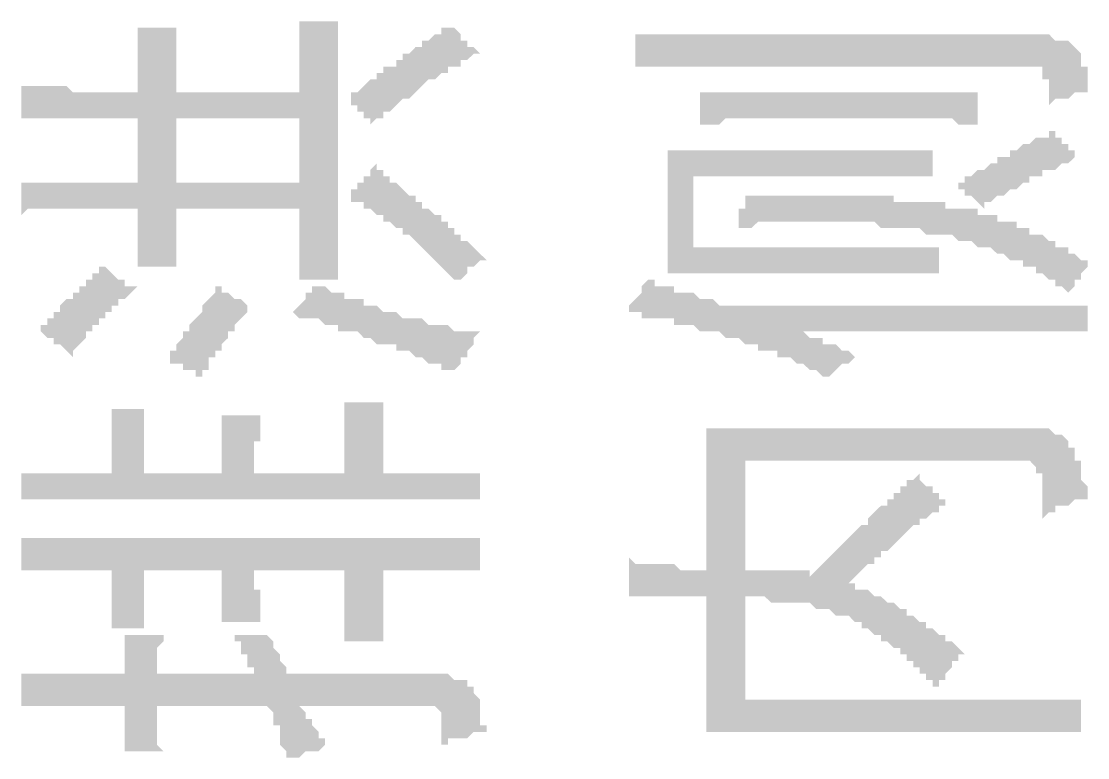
# Model space of a CAD drawing. Header units: millimetres. Extents: x 6156 to 7119, y 3162 to 3647.
# Drawn here: x 6662.09 to 6672.56, y 3448.73 to 3455.97 of the extents above; entities that cross this region are included whole.
import ezdxf

# ---------------------------------------------------------------- set-up
doc = ezdxf.new("R2010")
doc.units = ezdxf.units.MM
doc.layers.add('图层1', color=7, linetype='Continuous')

msp = doc.modelspace()

# ---------------------------------------------------------------- hatches: boundary and pattern name
at = {"layer": '图层1', "transparency": 33554559}
h = msp.add_hatch(color=256, dxfattribs=at)
h.paths.add_polyline_path([(6662.722, 3454.131), (6662.658, 3454.131), (6662.595, 3454.131), (6662.595, 3454.131), (6662.531, 3454.131), (6662.468, 3454.131), (6662.404, 3454.131), (6662.404, 3454.131), (6662.341, 3454.131), (6662.277, 3454.131), (6662.214, 3454.131), (6662.15, 3454.131), (6662.087, 3454.068), (6662.087, 3454.068), (6662.087, 3454.449), (6662.087, 3454.385), (6662.15, 3454.385), (6662.214, 3454.385), (6662.277, 3454.385), (6662.341, 3454.385), (6662.341, 3454.385), (6662.404, 3454.385), (6662.468, 3454.385), (6662.531, 3454.385), (6662.595, 3454.385), (6662.595, 3454.385), (6662.658, 3454.385), (6662.722, 3454.385), (6663.23, 3454.385), (6663.23, 3455.02), (6662.658, 3455.02), (6662.595, 3455.02), (6662.595, 3455.02), (6662.531, 3455.02), (6662.468, 3455.02), (6662.404, 3455.02), (6662.404, 3455.02), (6662.341, 3455.02), (6662.277, 3455.02), (6662.214, 3455.02), (6662.15, 3455.02), (6662.15, 3455.02), (6662.087, 3455.02), (6662.087, 3455.02), (6662.087, 3455.338), (6662.087, 3455.338), (6662.15, 3455.338), (6662.214, 3455.338), (6662.277, 3455.338), (6662.341, 3455.338), (6662.341, 3455.338), (6662.404, 3455.338), (6662.468, 3455.338), (6662.531, 3455.338), (6662.595, 3455.274), (6662.595, 3455.274), (6662.658, 3455.274), (6662.658, 3455.274), (6663.23, 3455.274), (6663.23, 3455.338), (6663.23, 3455.401), (6663.23, 3455.465), (6663.23, 3455.465), (6663.23, 3455.528), (6663.23, 3455.592), (6663.23, 3455.592), (6663.23, 3455.655), (6663.23, 3455.655), (6663.23, 3455.719), (6663.23, 3455.719), (6663.23, 3455.782), (6663.23, 3455.846), (6663.23, 3455.846), (6663.23, 3455.846), (6663.23, 3455.909), (6663.611, 3455.909), (6663.611, 3455.846), (6663.611, 3455.846), (6663.611, 3455.782), (6663.611, 3455.782), (6663.611, 3455.719), (6663.611, 3455.655), (6663.611, 3455.655), (6663.611, 3455.592), (6663.611, 3455.592), (6663.611, 3455.528), (6663.611, 3455.465), (6663.611, 3455.465), (6663.611, 3455.401), (6663.611, 3455.401), (6663.611, 3455.338), (6663.611, 3455.274), (6664.817, 3455.274), (6664.817, 3455.338), (6664.817, 3455.401), (6664.817, 3455.465), (6664.817, 3455.465), (6664.817, 3455.528), (6664.817, 3455.592), (6664.817, 3455.592), (6664.817, 3455.655), (6664.817, 3455.719), (6664.817, 3455.719), (6664.817, 3455.782), (6664.817, 3455.782), (6664.817, 3455.846), (6664.817, 3455.846), (6664.817, 3455.909), (6664.817, 3455.909), (6664.817, 3455.973), (6664.817, 3455.973), (6664.817, 3455.973), (6665.198, 3455.973), (6665.198, 3455.909), (6665.198, 3455.909), (6665.198, 3455.846), (6665.198, 3455.782), (6665.198, 3455.782), (6665.198, 3455.719), (6665.198, 3455.719), (6665.198, 3455.655), (6665.198, 3455.655), (6665.198, 3455.592), (6665.198, 3455.592), (6665.198, 3455.528), (6665.198, 3454.004), (6665.198, 3453.941), (6665.198, 3453.877), (6665.198, 3453.877), (6665.198, 3453.814), (6665.198, 3453.814), (6665.198, 3453.75), (6665.198, 3453.687), (6665.198, 3453.687), (6665.198, 3453.623), (6665.198, 3453.623), (6665.198, 3453.56), (6665.198, 3453.496), (6665.198, 3453.496), (6665.198, 3453.433), (6664.817, 3453.433), (6664.817, 3453.496), (6664.817, 3453.496), (6664.817, 3453.56), (6664.817, 3453.623), (6664.817, 3453.623), (6664.817, 3453.687), (6664.817, 3453.687), (6664.817, 3453.75), (6664.817, 3453.75), (6664.817, 3453.814), (6664.817, 3453.877), (6664.817, 3453.877), (6664.817, 3453.941), (6664.817, 3453.941), (6664.817, 3454.004), (6664.817, 3454.068), (6664.817, 3454.068), (6664.817, 3454.131), (6663.611, 3454.131), (6663.611, 3454.068), (6663.611, 3454.068), (6663.611, 3454.004), (6663.611, 3454.004), (6663.611, 3453.941), (6663.611, 3453.877), (6663.611, 3453.877), (6663.611, 3453.814), (6663.611, 3453.814), (6663.611, 3453.75), (6663.611, 3453.687), (6663.611, 3453.687), (6663.611, 3453.623), (6663.611, 3453.623), (6663.611, 3453.56), (6663.23, 3453.56), (6663.23, 3453.623), (6663.23, 3453.623), (6663.23, 3453.687), (6663.23, 3453.75), (6663.23, 3453.75), (6663.23, 3453.814), (6663.23, 3453.814), (6663.23, 3453.877), (6663.23, 3453.941), (6663.23, 3453.941), (6663.23, 3454.004), (6663.23, 3454.004), (6663.23, 3454.068), (6663.23, 3454.068), (6663.23, 3454.131)], flags=0)
h.paths.add_polyline_path([(6664.817, 3455.02), (6663.611, 3455.02), (6663.611, 3454.385), (6664.817, 3454.385)], flags=0)
h.paths.add_polyline_path([(6665.008, 3453.369), (6665.008, 3453.369), (6665.071, 3453.369), (6665.135, 3453.306), (6665.135, 3453.306), (6665.198, 3453.306), (6665.262, 3453.306), (6665.262, 3453.242), (6665.325, 3453.242), (6665.389, 3453.242), (6665.452, 3453.242), (6665.452, 3453.179), (6665.516, 3453.179), (6665.579, 3453.179), (6665.579, 3453.179), (6665.643, 3453.115), (6665.706, 3453.115), (6665.77, 3453.115), (6665.77, 3453.115), (6665.833, 3453.052), (6665.833, 3453.052), (6665.897, 3453.052), (6665.96, 3453.052), (6666.024, 3453.052), (6666.087, 3452.988), (6666.151, 3452.988), (6666.214, 3452.988), (6666.278, 3452.988), (6666.278, 3452.988), (6666.341, 3452.925), (6666.405, 3452.925), (6666.405, 3452.925), (6666.468, 3452.925), (6666.532, 3452.925), (6666.532, 3452.925), (6666.595, 3452.925), (6666.595, 3452.925), (6666.532, 3452.861), (6666.532, 3452.861), (6666.532, 3452.798), (6666.532, 3452.798), (6666.468, 3452.734), (6666.468, 3452.734), (6666.468, 3452.671), (6666.405, 3452.671), (6666.405, 3452.607), (6666.405, 3452.607), (6666.341, 3452.544), (6666.341, 3452.48), (6666.341, 3452.544), (6666.278, 3452.544), (6666.278, 3452.544), (6666.214, 3452.544), (6666.214, 3452.607), (6666.151, 3452.607), (6666.151, 3452.607), (6666.087, 3452.607), (6666.024, 3452.671), (6666.024, 3452.671), (6665.96, 3452.671), (6665.897, 3452.734), (6665.833, 3452.734), (6665.77, 3452.734), (6665.77, 3452.798), (6665.706, 3452.798), (6665.643, 3452.798), (6665.579, 3452.798), (6665.516, 3452.861), (6665.516, 3452.861), (6665.452, 3452.861), (6665.389, 3452.925), (6665.325, 3452.925), (6665.262, 3452.925), (6665.198, 3452.925), (6665.198, 3452.988), (6665.135, 3452.988), (6665.071, 3452.988), (6665.071, 3452.988), (6665.008, 3453.052), (6664.944, 3453.052), (6664.944, 3453.052), (6664.881, 3453.052), (6664.817, 3453.052), (6664.817, 3453.052), (6664.754, 3453.115), (6664.754, 3453.115), (6664.754, 3453.115), (6664.817, 3453.179), (6664.817, 3453.179), (6664.881, 3453.242), (6664.881, 3453.242), (6664.881, 3453.306), (6664.944, 3453.306), (6664.944, 3453.369), (6665.008, 3453.369), (6665.008, 3453.369)], flags=0)
h.paths.add_polyline_path([(6665.579, 3454.576), (6665.579, 3454.512), (6665.579, 3454.512), (6665.643, 3454.512), (6665.643, 3454.449), (6665.706, 3454.449), (6665.706, 3454.385), (6665.77, 3454.385), (6665.77, 3454.385), (6665.833, 3454.322), (6665.833, 3454.322), (6665.897, 3454.258), (6665.96, 3454.258), (6665.96, 3454.195), (6666.024, 3454.195), (6666.024, 3454.131), (6666.087, 3454.131), (6666.151, 3454.068), (6666.151, 3454.068), (6666.214, 3454.068), (6666.214, 3454.004), (6666.278, 3454.004), (6666.278, 3453.941), (6666.341, 3453.941), (6666.341, 3453.877), (6666.405, 3453.877), (6666.405, 3453.814), (6666.468, 3453.814), (6666.468, 3453.814), (6666.532, 3453.75), (6666.532, 3453.75), (6666.595, 3453.687), (6666.595, 3453.687), (6666.659, 3453.623), (6666.595, 3453.623), (6666.595, 3453.623), (6666.532, 3453.56), (6666.468, 3453.56), (6666.468, 3453.496), (6666.468, 3453.496), (6666.405, 3453.433), (6666.405, 3453.433), (6666.341, 3453.433), (6666.341, 3453.433), (6666.341, 3453.433), (6666.278, 3453.496), (6666.278, 3453.496), (6666.214, 3453.56), (6666.214, 3453.56), (6666.151, 3453.623), (6666.151, 3453.623), (6666.087, 3453.687), (6666.087, 3453.687), (6666.024, 3453.75), (6666.024, 3453.75), (6665.96, 3453.814), (6665.96, 3453.814), (6665.897, 3453.877), (6665.897, 3453.877), (6665.833, 3453.877), (6665.833, 3453.941), (6665.77, 3453.941), (6665.706, 3454.004), (6665.706, 3454.004), (6665.643, 3454.004), (6665.643, 3454.068), (6665.579, 3454.068), (6665.516, 3454.131), (6665.516, 3454.131), (6665.452, 3454.131), (6665.452, 3454.195), (6665.389, 3454.195), (6665.325, 3454.195), (6665.325, 3454.258), (6665.262, 3454.258), (6665.325, 3454.258), (6665.325, 3454.322), (6665.389, 3454.322), (6665.389, 3454.385), (6665.452, 3454.385), (6665.452, 3454.449), (6665.516, 3454.449), (6665.516, 3454.512), (6665.516, 3454.512), (6665.579, 3454.576)], flags=0)
h.paths.add_polyline_path([(6665.262, 3455.211), (6665.325, 3455.211), (6665.325, 3455.274), (6665.389, 3455.274), (6665.452, 3455.338), (6665.452, 3455.338), (6665.516, 3455.401), (6665.516, 3455.401), (6665.579, 3455.401), (6665.579, 3455.465), (6665.643, 3455.465), (6665.643, 3455.528), (6665.706, 3455.528), (6665.77, 3455.528), (6665.77, 3455.592), (6665.833, 3455.592), (6665.833, 3455.655), (6665.897, 3455.655), (6665.897, 3455.655), (6665.96, 3455.719), (6666.024, 3455.719), (6666.024, 3455.782), (6666.087, 3455.782), (6666.087, 3455.782), (6666.151, 3455.846), (6666.214, 3455.846), (6666.214, 3455.909), (6666.278, 3455.909), (6666.341, 3455.909), (6666.341, 3455.909), (6666.341, 3455.909), (6666.405, 3455.846), (6666.405, 3455.846), (6666.405, 3455.782), (6666.468, 3455.782), (6666.468, 3455.719), (6666.532, 3455.719), (6666.532, 3455.719), (6666.595, 3455.655), (6666.532, 3455.655), (6666.532, 3455.655), (6666.468, 3455.592), (6666.468, 3455.592), (6666.405, 3455.592), (6666.405, 3455.528), (6666.341, 3455.528), (6666.278, 3455.528), (6666.278, 3455.465), (6666.214, 3455.465), (6666.214, 3455.465), (6666.151, 3455.401), (6666.151, 3455.401), (6666.087, 3455.401), (6666.024, 3455.338), (6666.024, 3455.338), (6665.96, 3455.274), (6665.96, 3455.274), (6665.897, 3455.211), (6665.833, 3455.211), (6665.833, 3455.211), (6665.77, 3455.147), (6665.77, 3455.147), (6665.706, 3455.084), (6665.643, 3455.084), (6665.643, 3455.02), (6665.579, 3455.02), (6665.516, 3454.957), (6665.516, 3454.957), (6665.516, 3455.02), (6665.516, 3455.02), (6665.452, 3455.02), (6665.452, 3455.084), (6665.389, 3455.084), (6665.389, 3455.147), (6665.325, 3455.147), (6665.325, 3455.211), (6665.262, 3455.211)], flags=0)
h.paths.add_polyline_path([(6662.277, 3452.925), (6662.277, 3452.988), (6662.341, 3452.988), (6662.341, 3453.052), (6662.404, 3453.052), (6662.404, 3453.115), (6662.468, 3453.115), (6662.468, 3453.179), (6662.468, 3453.179), (6662.531, 3453.242), (6662.531, 3453.242), (6662.595, 3453.242), (6662.595, 3453.306), (6662.658, 3453.306), (6662.658, 3453.369), (6662.722, 3453.369), (6662.722, 3453.433), (6662.785, 3453.433), (6662.785, 3453.496), (6662.849, 3453.496), (6662.849, 3453.56), (6662.912, 3453.56), (6662.912, 3453.56), (6662.976, 3453.496), (6662.976, 3453.496), (6663.039, 3453.433), (6663.039, 3453.433), (6663.103, 3453.433), (6663.103, 3453.369), (6663.166, 3453.369), (6663.23, 3453.369), (6663.166, 3453.306), (6663.166, 3453.306), (6663.103, 3453.242), (6663.103, 3453.242), (6663.039, 3453.242), (6663.039, 3453.179), (6662.976, 3453.179), (6662.976, 3453.115), (6662.912, 3453.115), (6662.912, 3453.052), (6662.849, 3453.052), (6662.849, 3452.988), (6662.785, 3452.988), (6662.785, 3452.925), (6662.722, 3452.925), (6662.722, 3452.861), (6662.722, 3452.861), (6662.658, 3452.798), (6662.658, 3452.798), (6662.595, 3452.734), (6662.595, 3452.734), (6662.595, 3452.671), (6662.531, 3452.734), (6662.531, 3452.734), (6662.468, 3452.798), (6662.404, 3452.798), (6662.404, 3452.861), (6662.341, 3452.861), (6662.341, 3452.861), (6662.277, 3452.925), (6662.277, 3452.925)], flags=0)
h.paths.add_polyline_path([(6663.484, 3452.671), (6663.547, 3452.671), (6663.547, 3452.734), (6663.611, 3452.734), (6663.611, 3452.798), (6663.611, 3452.798), (6663.674, 3452.861), (6663.674, 3452.861), (6663.674, 3452.925), (6663.738, 3452.925), (6663.738, 3452.988), (6663.738, 3452.988), (6663.801, 3453.052), (6663.801, 3453.052), (6663.865, 3453.115), (6663.865, 3453.115), (6663.865, 3453.179), (6663.928, 3453.242), (6663.928, 3453.242), (6663.992, 3453.306), (6663.992, 3453.306), (6663.992, 3453.369), (6664.055, 3453.369), (6664.055, 3453.306), (6664.119, 3453.306), (6664.119, 3453.306), (6664.182, 3453.242), (6664.246, 3453.242), (6664.246, 3453.242), (6664.309, 3453.179), (6664.373, 3453.179), (6664.309, 3453.179), (6664.309, 3453.115), (6664.309, 3453.115), (6664.246, 3453.052), (6664.246, 3453.052), (6664.182, 3452.988), (6664.182, 3452.988), (6664.182, 3452.925), (6664.119, 3452.925), (6664.119, 3452.861), (6664.119, 3452.861), (6664.055, 3452.798), (6664.055, 3452.798), (6664.055, 3452.734), (6663.992, 3452.734), (6663.992, 3452.671), (6663.928, 3452.671), (6663.928, 3452.607), (6663.928, 3452.544), (6663.865, 3452.544), (6663.865, 3452.48), (6663.865, 3452.48), (6663.801, 3452.48), (6663.801, 3452.544), (6663.738, 3452.544), (6663.674, 3452.544), (6663.674, 3452.607), (6663.611, 3452.607), (6663.547, 3452.607), (6663.547, 3452.671), (6663.484, 3452.671)], flags=0)
h = msp.add_hatch(color=256, dxfattribs=at)
h.paths.add_polyline_path([(6668.437, 3454.703), (6668.437, 3454.703), (6668.5, 3454.703), (6668.5, 3454.703), (6668.564, 3454.703), (6668.627, 3454.703), (6668.691, 3454.703), (6668.691, 3454.703), (6668.754, 3454.703), (6668.818, 3454.703), (6668.881, 3454.703), (6668.945, 3454.703), (6669.008, 3454.703), (6670.342, 3454.703), (6670.405, 3454.703), (6670.469, 3454.703), (6670.532, 3454.703), (6670.596, 3454.703), (6670.659, 3454.703), (6670.659, 3454.703), (6670.723, 3454.703), (6670.786, 3454.703), (6670.849, 3454.703), (6670.849, 3454.703), (6670.913, 3454.703), (6670.976, 3454.703), (6671.04, 3454.703), (6671.04, 3454.703), (6671.04, 3454.449), (6668.691, 3454.449), (6668.691, 3453.75), (6671.103, 3453.75), (6671.103, 3453.496), (6671.04, 3453.496), (6670.976, 3453.496), (6670.913, 3453.496), (6670.849, 3453.496), (6670.849, 3453.496), (6670.786, 3453.496), (6670.723, 3453.496), (6670.659, 3453.496), (6670.659, 3453.496), (6670.596, 3453.496), (6670.532, 3453.496), (6670.469, 3453.496), (6670.405, 3453.496), (6670.405, 3453.496), (6670.342, 3453.496), (6669.008, 3453.496), (6668.945, 3453.496), (6668.945, 3453.496), (6668.881, 3453.496), (6668.818, 3453.496), (6668.818, 3453.496), (6668.754, 3453.496), (6668.691, 3453.496), (6668.627, 3453.496), (6668.564, 3453.496), (6668.5, 3453.496), (6668.437, 3453.496), (6668.437, 3453.496), (6668.437, 3454.703)], flags=0)
h.paths.add_polyline_path([(6668.246, 3453.433), (6668.246, 3453.433), (6668.246, 3453.433), (6668.31, 3453.433), (6668.31, 3453.433), (6668.31, 3453.369), (6668.373, 3453.369), (6668.373, 3453.369), (6668.437, 3453.369), (6668.5, 3453.369), (6668.5, 3453.306), (6668.564, 3453.306), (6668.627, 3453.306), (6668.691, 3453.306), (6668.754, 3453.242), (6668.818, 3453.242), (6668.881, 3453.242), (6668.945, 3453.179), (6669.008, 3453.179), (6669.072, 3453.179), (6669.135, 3453.179), (6671.611, 3453.179), (6671.675, 3453.179), (6671.738, 3453.179), (6671.802, 3453.179), (6671.865, 3453.179), (6671.865, 3453.179), (6671.929, 3453.179), (6671.992, 3453.179), (6672.056, 3453.179), (6672.119, 3453.179), (6672.183, 3453.179), (6672.183, 3453.179), (6672.246, 3453.179), (6672.31, 3453.179), (6672.373, 3453.179), (6672.373, 3453.179), (6672.437, 3453.179), (6672.5, 3453.179), (6672.5, 3453.179), (6672.564, 3453.179), (6672.564, 3453.179), (6672.564, 3452.925), (6672.564, 3452.925), (6672.5, 3452.925), (6672.437, 3452.925), (6672.437, 3452.925), (6672.373, 3452.925), (6672.31, 3452.925), (6672.31, 3452.925), (6672.246, 3452.925), (6672.183, 3452.925), (6672.119, 3452.925), (6672.056, 3452.925), (6672.056, 3452.925), (6671.992, 3452.925), (6671.929, 3452.925), (6671.865, 3452.925), (6671.802, 3452.925), (6671.738, 3452.925), (6671.675, 3452.925), (6671.675, 3452.925), (6671.611, 3452.925), (6669.707, 3452.925), (6669.77, 3452.925), (6669.77, 3452.925), (6669.834, 3452.861), (6669.834, 3452.861), (6669.897, 3452.861), (6669.961, 3452.861), (6669.961, 3452.798), (6670.024, 3452.798), (6670.088, 3452.798), (6670.151, 3452.734), (6670.151, 3452.734), (6670.215, 3452.734), (6670.278, 3452.671), (6670.342, 3452.671), (6670.278, 3452.671), (6670.215, 3452.607), (6670.215, 3452.607), (6670.151, 3452.607), (6670.088, 3452.544), (6670.088, 3452.544), (6670.024, 3452.48), (6670.024, 3452.48), (6670.024, 3452.48), (6669.961, 3452.48), (6669.961, 3452.48), (6669.897, 3452.544), (6669.834, 3452.544), (6669.834, 3452.544), (6669.77, 3452.607), (6669.77, 3452.607), (6669.707, 3452.607), (6669.643, 3452.671), (6669.643, 3452.671), (6669.58, 3452.671), (6669.516, 3452.671), (6669.516, 3452.734), (6669.453, 3452.734), (6669.389, 3452.734), (6669.326, 3452.734), (6669.326, 3452.798), (6669.262, 3452.798), (6669.199, 3452.798), (6669.135, 3452.861), (6669.072, 3452.861), (6669.072, 3452.861), (6669.008, 3452.861), (6669.008, 3452.861), (6668.945, 3452.925), (6668.881, 3452.925), (6668.818, 3452.925), (6668.754, 3452.925), (6668.691, 3452.988), (6668.627, 3452.988), (6668.564, 3452.988), (6668.5, 3452.988), (6668.5, 3453.052), (6668.437, 3453.052), (6668.373, 3453.052), (6668.31, 3453.052), (6668.31, 3453.052), (6668.246, 3453.052), (6668.183, 3453.052), (6668.183, 3453.115), (6668.119, 3453.115), (6668.119, 3453.115), (6668.056, 3453.115), (6668.056, 3453.115), (6668.056, 3453.115), (6668.056, 3453.179), (6668.119, 3453.242), (6668.119, 3453.242), (6668.183, 3453.306), (6668.183, 3453.306), (6668.183, 3453.369), (6668.183, 3453.369), (6668.246, 3453.433), (6668.246, 3453.433)], flags=0)
h.paths.add_polyline_path([(6668.119, 3455.846), (6668.183, 3455.846), (6668.183, 3455.846), (6668.246, 3455.846), (6668.31, 3455.846), (6668.373, 3455.846), (6668.373, 3455.846), (6668.437, 3455.846), (6668.5, 3455.846), (6668.564, 3455.846), (6668.627, 3455.846), (6668.691, 3455.846), (6672.119, 3455.846), (6672.183, 3455.846), (6672.246, 3455.782), (6672.31, 3455.782), (6672.31, 3455.782), (6672.373, 3455.782), (6672.373, 3455.782), (6672.437, 3455.719), (6672.437, 3455.719), (6672.437, 3455.719), (6672.5, 3455.655), (6672.5, 3455.655), (6672.5, 3455.592), (6672.5, 3455.592), (6672.5, 3455.528), (6672.564, 3455.528), (6672.564, 3455.465), (6672.564, 3455.401), (6672.564, 3455.401), (6672.564, 3455.338), (6672.564, 3455.274), (6672.564, 3455.274), (6672.5, 3455.274), (6672.437, 3455.274), (6672.437, 3455.274), (6672.373, 3455.211), (6672.31, 3455.211), (6672.246, 3455.211), (6672.246, 3455.211), (6672.183, 3455.147), (6672.183, 3455.147), (6672.183, 3455.211), (6672.183, 3455.274), (6672.183, 3455.338), (6672.183, 3455.338), (6672.183, 3455.401), (6672.119, 3455.401), (6672.119, 3455.465), (6672.119, 3455.465), (6672.119, 3455.465), (6672.119, 3455.528), (6672.056, 3455.528), (6671.992, 3455.528), (6671.992, 3455.528), (6671.929, 3455.528), (6668.691, 3455.528), (6668.627, 3455.528), (6668.564, 3455.528), (6668.5, 3455.528), (6668.437, 3455.528), (6668.437, 3455.528), (6668.373, 3455.528), (6668.31, 3455.528), (6668.246, 3455.528), (6668.246, 3455.528), (6668.183, 3455.528), (6668.119, 3455.528), (6668.119, 3455.846)], flags=0)
h.paths.add_polyline_path([(6669.199, 3454.258), (6669.199, 3454.258), (6669.262, 3454.258), (6669.262, 3454.258), (6669.326, 3454.258), (6669.326, 3454.258), (6669.389, 3454.258), (6669.389, 3454.258), (6669.453, 3454.258), (6669.516, 3454.258), (6669.516, 3454.258), (6669.58, 3454.258), (6669.643, 3454.258), (6669.707, 3454.258), (6669.77, 3454.258), (6669.834, 3454.258), (6669.897, 3454.258), (6669.961, 3454.258), (6670.024, 3454.258), (6670.088, 3454.258), (6670.151, 3454.258), (6670.215, 3454.258), (6670.278, 3454.258), (6670.342, 3454.258), (6670.405, 3454.258), (6670.469, 3454.258), (6670.532, 3454.258), (6670.596, 3454.258), (6670.659, 3454.258), (6670.659, 3454.195), (6670.723, 3454.195), (6670.786, 3454.195), (6670.849, 3454.195), (6670.913, 3454.195), (6670.976, 3454.195), (6670.976, 3454.195), (6671.04, 3454.195), (6671.103, 3454.195), (6671.167, 3454.195), (6671.167, 3454.131), (6671.23, 3454.131), (6671.294, 3454.131), (6671.357, 3454.131), (6671.357, 3454.131), (6671.421, 3454.131), (6671.484, 3454.131), (6671.484, 3454.068), (6671.548, 3454.068), (6671.611, 3454.068), (6671.611, 3454.068), (6671.675, 3454.068), (6671.675, 3454.004), (6671.738, 3454.004), (6671.802, 3454.004), (6671.865, 3454.004), (6671.865, 3453.941), (6671.929, 3453.941), (6671.992, 3453.941), (6671.992, 3453.877), (6672.056, 3453.877), (6672.119, 3453.877), (6672.183, 3453.814), (6672.183, 3453.814), (6672.246, 3453.814), (6672.246, 3453.75), (6672.31, 3453.75), (6672.373, 3453.75), (6672.373, 3453.687), (6672.437, 3453.687), (6672.437, 3453.687), (6672.5, 3453.623), (6672.564, 3453.623), (6672.564, 3453.623), (6672.564, 3453.56), (6672.564, 3453.56), (6672.5, 3453.496), (6672.5, 3453.496), (6672.5, 3453.433), (6672.437, 3453.433), (6672.437, 3453.369), (6672.437, 3453.369), (6672.373, 3453.306), (6672.373, 3453.306), (6672.373, 3453.306), (6672.31, 3453.369), (6672.246, 3453.369), (6672.246, 3453.433), (6672.183, 3453.433), (6672.183, 3453.433), (6672.119, 3453.496), (6672.056, 3453.496), (6672.056, 3453.56), (6671.992, 3453.56), (6671.929, 3453.56), (6671.929, 3453.623), (6671.865, 3453.623), (6671.802, 3453.623), (6671.802, 3453.623), (6671.738, 3453.687), (6671.738, 3453.687), (6671.675, 3453.687), (6671.611, 3453.75), (6671.548, 3453.75), (6671.548, 3453.75), (6671.484, 3453.75), (6671.421, 3453.814), (6671.421, 3453.814), (6671.357, 3453.814), (6671.294, 3453.814), (6671.294, 3453.814), (6671.23, 3453.877), (6671.167, 3453.877), (6671.103, 3453.877), (6671.103, 3453.877), (6671.04, 3453.877), (6670.976, 3453.877), (6670.913, 3453.941), (6670.913, 3453.941), (6670.849, 3453.941), (6670.786, 3453.941), (6670.723, 3453.941), (6670.723, 3453.941), (6670.659, 3453.941), (6670.596, 3453.941), (6670.532, 3453.941), (6670.469, 3454.004), (6670.469, 3454.004), (6670.405, 3454.004), (6670.342, 3454.004), (6670.278, 3454.004), (6670.215, 3454.004), (6670.215, 3454.004), (6670.151, 3454.004), (6670.088, 3454.004), (6670.088, 3454.004), (6670.024, 3454.004), (6669.961, 3454.004), (6669.897, 3454.004), (6669.834, 3454.004), (6669.77, 3454.004), (6669.707, 3454.004), (6669.643, 3454.004), (6669.643, 3454.004), (6669.58, 3454.004), (6669.516, 3454.004), (6669.453, 3454.004), (6669.453, 3454.004), (6669.389, 3454.004), (6669.326, 3454.004), (6669.262, 3453.941), (6669.262, 3453.941), (6669.199, 3453.941), (6669.135, 3453.941), (6669.135, 3453.941), (6669.135, 3454.004), (6669.135, 3454.068), (6669.135, 3454.068), (6669.135, 3454.131), (6669.199, 3454.131), (6669.199, 3454.195), (6669.199, 3454.195), (6669.199, 3454.258), (6669.199, 3454.258)], flags=0)
h.paths.add_polyline_path([(6668.754, 3455.274), (6668.818, 3455.274), (6668.818, 3455.274), (6668.881, 3455.274), (6668.945, 3455.274), (6669.008, 3455.274), (6669.008, 3455.274), (6669.072, 3455.274), (6669.135, 3455.274), (6669.199, 3455.274), (6669.262, 3455.274), (6669.326, 3455.274), (6670.659, 3455.274), (6670.723, 3455.274), (6670.786, 3455.274), (6670.849, 3455.274), (6670.913, 3455.274), (6670.976, 3455.274), (6670.976, 3455.274), (6671.04, 3455.274), (6671.103, 3455.274), (6671.167, 3455.274), (6671.23, 3455.274), (6671.23, 3455.274), (6671.294, 3455.274), (6671.357, 3455.274), (6671.421, 3455.274), (6671.421, 3455.274), (6671.484, 3455.274), (6671.484, 3454.957), (6671.421, 3454.957), (6671.357, 3454.957), (6671.357, 3454.957), (6671.294, 3454.957), (6671.294, 3454.957), (6671.23, 3455.02), (6671.167, 3455.02), (6671.103, 3455.02), (6671.103, 3455.02), (6671.04, 3455.02), (6670.976, 3455.02), (6670.913, 3455.02), (6670.849, 3455.02), (6670.786, 3455.02), (6670.723, 3455.02), (6670.659, 3455.02), (6669.326, 3455.02), (6669.262, 3455.02), (6669.199, 3455.02), (6669.135, 3455.02), (6669.072, 3455.02), (6669.008, 3455.02), (6669.008, 3455.02), (6668.945, 3454.957), (6668.881, 3454.957), (6668.818, 3454.957), (6668.818, 3454.957), (6668.754, 3454.957), (6668.754, 3455.274)], flags=0)
h.paths.add_polyline_path([(6671.294, 3454.385), (6671.294, 3454.385), (6671.357, 3454.385), (6671.357, 3454.449), (6671.421, 3454.449), (6671.421, 3454.449), (6671.484, 3454.512), (6671.484, 3454.512), (6671.548, 3454.512), (6671.611, 3454.576), (6671.611, 3454.576), (6671.675, 3454.576), (6671.675, 3454.639), (6671.738, 3454.639), (6671.802, 3454.639), (6671.802, 3454.703), (6671.865, 3454.703), (6671.929, 3454.766), (6671.929, 3454.766), (6671.992, 3454.766), (6672.056, 3454.83), (6672.119, 3454.83), (6672.183, 3454.83), (6672.183, 3454.893), (6672.246, 3454.893), (6672.246, 3454.893), (6672.246, 3454.83), (6672.31, 3454.83), (6672.31, 3454.766), (6672.373, 3454.766), (6672.373, 3454.703), (6672.437, 3454.703), (6672.437, 3454.639), (6672.5, 3454.639), (6672.437, 3454.639), (6672.373, 3454.576), (6672.31, 3454.576), (6672.31, 3454.576), (6672.246, 3454.512), (6672.183, 3454.512), (6672.119, 3454.512), (6672.119, 3454.449), (6672.056, 3454.449), (6671.992, 3454.449), (6671.992, 3454.385), (6671.929, 3454.385), (6671.929, 3454.385), (6671.865, 3454.322), (6671.802, 3454.322), (6671.802, 3454.322), (6671.738, 3454.258), (6671.738, 3454.258), (6671.675, 3454.258), (6671.611, 3454.195), (6671.611, 3454.195), (6671.548, 3454.195), (6671.548, 3454.131), (6671.548, 3454.131), (6671.484, 3454.195), (6671.484, 3454.195), (6671.421, 3454.258), (6671.421, 3454.258), (6671.357, 3454.258), (6671.357, 3454.322), (6671.294, 3454.322), (6671.294, 3454.385)], flags=0)
h = msp.add_hatch(color=256, dxfattribs=at)
h.paths.add_polyline_path([(6664.69, 3448.734), (6664.69, 3448.734), (6664.69, 3448.797), (6664.69, 3448.797), (6664.627, 3448.861), (6664.627, 3448.861), (6664.627, 3448.924), (6664.627, 3448.988), (6664.627, 3448.988), (6664.627, 3449.051), (6664.563, 3449.051), (6664.563, 3449.115), (6664.563, 3449.115), (6664.563, 3449.178), (6664.5, 3449.242), (6664.5, 3449.242), (6664.5, 3449.242), (6663.42, 3449.242), (6663.42, 3449.115), (6663.42, 3449.115), (6663.42, 3449.051), (6663.42, 3449.051), (6663.42, 3448.988), (6663.42, 3448.924), (6663.42, 3448.924), (6663.42, 3448.861), (6663.42, 3448.861), (6663.484, 3448.797), (6663.484, 3448.797), (6663.103, 3448.797), (6663.103, 3448.797), (6663.103, 3448.861), (6663.103, 3448.861), (6663.103, 3448.924), (6663.103, 3448.988), (6663.103, 3448.988), (6663.103, 3449.051), (6663.103, 3449.051), (6663.103, 3449.115), (6663.103, 3449.115), (6663.103, 3449.242), (6662.595, 3449.242), (6662.531, 3449.242), (6662.468, 3449.242), (6662.468, 3449.242), (6662.404, 3449.242), (6662.341, 3449.242), (6662.277, 3449.242), (6662.214, 3449.242), (6662.214, 3449.242), (6662.15, 3449.242), (6662.087, 3449.242), (6662.087, 3449.242), (6662.087, 3449.559), (6662.087, 3449.559), (6662.15, 3449.559), (6662.214, 3449.559), (6662.214, 3449.559), (6662.277, 3449.559), (6662.341, 3449.559), (6662.404, 3449.559), (6662.468, 3449.559), (6662.468, 3449.559), (6662.531, 3449.559), (6662.595, 3449.559), (6663.103, 3449.559), (6663.103, 3449.559), (6663.103, 3449.623), (6663.103, 3449.686), (6663.103, 3449.75), (6663.103, 3449.75), (6663.103, 3449.813), (6663.103, 3449.813), (6663.103, 3449.877), (6663.103, 3449.877), (6663.103, 3449.94), (6663.103, 3449.94), (6663.484, 3449.94), (6663.484, 3449.877), (6663.42, 3449.813), (6663.42, 3449.813), (6663.42, 3449.75), (6663.42, 3449.686), (6663.42, 3449.686), (6663.42, 3449.623), (6663.42, 3449.623), (6663.42, 3449.559), (6663.42, 3449.559), (6663.42, 3449.559), (6664.373, 3449.559), (6664.373, 3449.559), (6664.373, 3449.623), (6664.309, 3449.623), (6664.309, 3449.686), (6664.309, 3449.686), (6664.309, 3449.75), (6664.246, 3449.75), (6664.246, 3449.813), (6664.246, 3449.877), (6664.182, 3449.877), (6664.182, 3449.94), (6664.182, 3449.94), (6664.246, 3449.94), (6664.309, 3449.94), (6664.373, 3449.94), (6664.373, 3449.94), (6664.436, 3449.94), (6664.5, 3449.94), (6664.5, 3449.94), (6664.5, 3449.94), (6664.5, 3449.94), (6664.563, 3449.877), (6664.563, 3449.877), (6664.563, 3449.813), (6664.563, 3449.813), (6664.627, 3449.75), (6664.627, 3449.75), (6664.627, 3449.686), (6664.69, 3449.623), (6664.69, 3449.623), (6664.69, 3449.559), (6664.69, 3449.559), (6666.214, 3449.559), (6666.278, 3449.559), (6666.341, 3449.496), (6666.405, 3449.496), (6666.405, 3449.496), (6666.468, 3449.496), (6666.468, 3449.432), (6666.532, 3449.432), (6666.532, 3449.432), (6666.532, 3449.369), (6666.532, 3449.369), (6666.532, 3449.369), (6666.595, 3449.305), (6666.595, 3449.305), (6666.595, 3449.242), (6666.595, 3449.178), (6666.595, 3449.178), (6666.595, 3449.115), (6666.595, 3449.051), (6666.659, 3449.051), (6666.659, 3448.988), (6666.595, 3448.988), (6666.532, 3448.988), (6666.468, 3448.924), (6666.405, 3448.924), (6666.341, 3448.924), (6666.341, 3448.924), (6666.278, 3448.924), (6666.278, 3448.861), (6666.214, 3448.861), (6666.214, 3448.861), (6666.214, 3448.861), (6666.214, 3448.924), (6666.214, 3448.924), (6666.214, 3448.988), (6666.214, 3449.051), (6666.214, 3449.051), (6666.214, 3449.115), (6666.214, 3449.115), (6666.214, 3449.178), (6666.214, 3449.178), (6666.214, 3449.178), (6666.151, 3449.242), (6666.151, 3449.242), (6666.087, 3449.242), (6666.087, 3449.242), (6664.817, 3449.242), (6664.817, 3449.242), (6664.881, 3449.178), (6664.881, 3449.178), (6664.881, 3449.115), (6664.944, 3449.115), (6664.944, 3449.051), (6664.944, 3449.051), (6665.008, 3448.988), (6665.008, 3448.988), (6665.008, 3448.924), (6665.071, 3448.924), (6665.071, 3448.861), (6665.135, 3448.861), (6665.071, 3448.861), (6665.008, 3448.797), (6665.008, 3448.797), (6664.944, 3448.797), (6664.881, 3448.797), (6664.817, 3448.734), (6664.817, 3448.734), (6664.754, 3448.734), (6664.69, 3448.734)], flags=0)
h.paths.add_polyline_path([(6662.087, 3451.528), (6662.15, 3451.528), (6662.214, 3451.528), (6662.214, 3451.528), (6662.277, 3451.528), (6662.341, 3451.528), (6662.341, 3451.528), (6662.404, 3451.528), (6662.468, 3451.528), (6662.531, 3451.528), (6662.595, 3451.528), (6662.658, 3451.528), (6662.722, 3451.528), (6662.722, 3451.528), (6662.976, 3451.528), (6662.976, 3451.591), (6662.976, 3451.655), (6662.976, 3451.655), (6662.976, 3451.718), (6662.976, 3451.782), (6662.976, 3451.782), (6662.976, 3451.845), (6662.976, 3451.909), (6662.976, 3451.909), (6662.976, 3451.972), (6662.976, 3451.972), (6662.976, 3452.036), (6662.976, 3452.036), (6662.976, 3452.099), (6662.976, 3452.099), (6662.976, 3452.163), (6662.976, 3452.163), (6663.293, 3452.163), (6663.293, 3452.099), (6663.293, 3452.099), (6663.293, 3452.036), (6663.293, 3451.972), (6663.293, 3451.972), (6663.293, 3451.909), (6663.293, 3451.909), (6663.293, 3451.845), (6663.293, 3451.845), (6663.293, 3451.845), (6663.293, 3451.528), (6664.055, 3451.528), (6664.055, 3451.591), (6664.055, 3451.655), (6664.055, 3451.655), (6664.055, 3451.718), (6664.055, 3451.782), (6664.055, 3451.782), (6664.055, 3451.845), (6664.055, 3451.909), (6664.055, 3451.909), (6664.055, 3451.972), (6664.055, 3451.972), (6664.055, 3452.036), (6664.055, 3452.036), (6664.055, 3452.099), (6664.055, 3452.099), (6664.436, 3452.099), (6664.436, 3452.036), (6664.436, 3452.036), (6664.436, 3451.972), (6664.436, 3451.972), (6664.436, 3451.909), (6664.436, 3451.909), (6664.436, 3451.845), (6664.373, 3451.845), (6664.373, 3451.782), (6664.373, 3451.718), (6664.373, 3451.718), (6664.373, 3451.655), (6664.373, 3451.591), (6664.373, 3451.591), (6664.373, 3451.528), (6665.262, 3451.528), (6665.262, 3451.591), (6665.262, 3451.655), (6665.262, 3451.655), (6665.262, 3451.718), (6665.262, 3451.782), (6665.262, 3451.782), (6665.262, 3451.845), (6665.262, 3451.909), (6665.262, 3451.909), (6665.262, 3451.972), (6665.262, 3451.972), (6665.262, 3452.036), (6665.262, 3452.099), (6665.262, 3452.099), (6665.262, 3452.163), (6665.262, 3452.163), (6665.262, 3452.163), (6665.262, 3452.226), (6665.643, 3452.226), (6665.643, 3452.163), (6665.643, 3452.163), (6665.643, 3452.163), (6665.643, 3452.099), (6665.643, 3452.099), (6665.643, 3452.036), (6665.643, 3452.036), (6665.643, 3451.972), (6665.643, 3451.972), (6665.643, 3451.909), (6665.643, 3451.845), (6665.643, 3451.845), (6665.643, 3451.782), (6665.643, 3451.718), (6665.643, 3451.655), (6665.643, 3451.655), (6665.643, 3451.591), (6665.643, 3451.528), (6665.897, 3451.528), (6665.96, 3451.528), (6665.96, 3451.528), (6666.024, 3451.528), (6666.024, 3451.528), (6666.087, 3451.528), (6666.151, 3451.528), (6666.151, 3451.528), (6666.214, 3451.528), (6666.278, 3451.528), (6666.341, 3451.528), (6666.405, 3451.528), (6666.468, 3451.528), (6666.532, 3451.528), (6666.595, 3451.528), (6666.595, 3451.274), (6662.722, 3451.274), (6662.658, 3451.274), (6662.595, 3451.274), (6662.531, 3451.274), (6662.531, 3451.274), (6662.468, 3451.274), (6662.404, 3451.274), (6662.341, 3451.274), (6662.277, 3451.274), (6662.277, 3451.274), (6662.214, 3451.274), (6662.15, 3451.274), (6662.15, 3451.274), (6662.087, 3451.274), (6662.087, 3451.528)], flags=0)
h.paths.add_polyline_path([(6662.722, 3450.575), (6662.658, 3450.575), (6662.595, 3450.575), (6662.531, 3450.575), (6662.468, 3450.575), (6662.404, 3450.575), (6662.341, 3450.575), (6662.277, 3450.575), (6662.214, 3450.575), (6662.214, 3450.575), (6662.15, 3450.575), (6662.15, 3450.575), (6662.087, 3450.575), (6662.087, 3450.575), (6662.087, 3450.893), (6662.15, 3450.893), (6662.15, 3450.893), (6662.214, 3450.893), (6662.277, 3450.893), (6662.277, 3450.893), (6662.341, 3450.893), (6662.404, 3450.893), (6662.468, 3450.893), (6662.468, 3450.893), (6662.531, 3450.893), (6662.595, 3450.893), (6662.658, 3450.893), (6662.722, 3450.893), (6662.785, 3450.893), (6662.785, 3450.893), (6666.595, 3450.893), (6666.595, 3450.575), (6666.532, 3450.575), (6666.468, 3450.575), (6666.405, 3450.575), (6666.341, 3450.575), (6666.341, 3450.575), (6666.278, 3450.575), (6666.214, 3450.575), (6666.151, 3450.575), (6666.087, 3450.575), (6666.087, 3450.575), (6666.024, 3450.575), (6665.96, 3450.575), (6665.96, 3450.575), (6665.897, 3450.575), (6665.643, 3450.575), (6665.643, 3450.575), (6665.643, 3450.512), (6665.643, 3450.448), (6665.643, 3450.385), (6665.643, 3450.385), (6665.643, 3450.321), (6665.643, 3450.258), (6665.643, 3450.258), (6665.643, 3450.194), (6665.643, 3450.194), (6665.643, 3450.131), (6665.643, 3450.067), (6665.643, 3450.067), (6665.643, 3450.004), (6665.643, 3450.004), (6665.643, 3449.94), (6665.643, 3449.94), (6665.643, 3449.94), (6665.643, 3449.877), (6665.262, 3449.877), (6665.262, 3449.94), (6665.262, 3449.94), (6665.262, 3449.94), (6665.262, 3450.004), (6665.262, 3450.004), (6665.262, 3450.067), (6665.262, 3450.067), (6665.262, 3450.131), (6665.262, 3450.131), (6665.262, 3450.194), (6665.262, 3450.258), (6665.262, 3450.258), (6665.262, 3450.321), (6665.262, 3450.385), (6665.262, 3450.385), (6665.262, 3450.448), (6665.262, 3450.512), (6665.262, 3450.575), (6665.262, 3450.575), (6664.373, 3450.575), (6664.373, 3450.575), (6664.373, 3450.512), (6664.373, 3450.448), (6664.373, 3450.385), (6664.436, 3450.385), (6664.436, 3450.321), (6664.436, 3450.258), (6664.436, 3450.258), (6664.436, 3450.194), (6664.436, 3450.194), (6664.436, 3450.131), (6664.436, 3450.131), (6664.436, 3450.067), (6664.436, 3450.067), (6664.436, 3450.067), (6664.055, 3450.067), (6664.055, 3450.067), (6664.055, 3450.131), (6664.055, 3450.131), (6664.055, 3450.194), (6664.055, 3450.194), (6664.055, 3450.258), (6664.055, 3450.258), (6664.055, 3450.321), (6664.055, 3450.321), (6664.055, 3450.385), (6664.055, 3450.448), (6664.055, 3450.512), (6664.055, 3450.512), (6664.055, 3450.575), (6664.055, 3450.575), (6663.293, 3450.575), (6663.293, 3450.575), (6663.293, 3450.512), (6663.293, 3450.448), (6663.293, 3450.385), (6663.293, 3450.321), (6663.293, 3450.321), (6663.293, 3450.258), (6663.293, 3450.258), (6663.293, 3450.194), (6663.293, 3450.131), (6663.293, 3450.131), (6663.293, 3450.131), (6663.293, 3450.067), (6663.293, 3450.067), (6663.293, 3450.004), (6663.293, 3450.004), (6662.976, 3450.004), (6662.976, 3450.067), (6662.976, 3450.067), (6662.976, 3450.067), (6662.976, 3450.131), (6662.976, 3450.131), (6662.976, 3450.194), (6662.976, 3450.194), (6662.976, 3450.258), (6662.976, 3450.321), (6662.976, 3450.321), (6662.976, 3450.385), (6662.976, 3450.448), (6662.976, 3450.448), (6662.976, 3450.512), (6662.976, 3450.575), (6662.976, 3450.575)], flags=0)
msp.add_hatch(color=256, dxfattribs=at).paths.add_polyline_path([(6671.104, 3449.432), (6671.04, 3449.432), (6671.04, 3449.496), (6670.977, 3449.496), (6670.977, 3449.559), (6670.913, 3449.559), (6670.913, 3449.623), (6670.85, 3449.623), (6670.85, 3449.686), (6670.786, 3449.686), (6670.786, 3449.75), (6670.723, 3449.75), (6670.723, 3449.813), (6670.659, 3449.813), (6670.596, 3449.877), (6670.596, 3449.877), (6670.532, 3449.877), (6670.532, 3449.94), (6670.469, 3449.94), (6670.469, 3449.94), (6670.405, 3450.004), (6670.405, 3450.004), (6670.342, 3450.004), (6670.342, 3450.067), (6670.278, 3450.067), (6670.278, 3450.067), (6670.215, 3450.131), (6670.151, 3450.131), (6670.151, 3450.131), (6670.088, 3450.131), (6670.024, 3450.194), (6670.024, 3450.194), (6669.961, 3450.194), (6669.897, 3450.194), (6669.897, 3450.194), (6669.834, 3450.258), (6669.77, 3450.258), (6669.77, 3450.258), (6669.707, 3450.258), (6669.643, 3450.258), (6669.58, 3450.258), (6669.516, 3450.258), (6669.516, 3450.258), (6669.453, 3450.258), (6669.389, 3450.321), (6669.326, 3450.321), (6669.262, 3450.321), (6669.199, 3450.321), (6669.199, 3450.321), (6669.199, 3449.305), (6672.5, 3449.305), (6672.5, 3448.988), (6672.437, 3448.988), (6672.373, 3448.988), (6672.373, 3448.988), (6672.31, 3448.988), (6672.246, 3448.988), (6672.183, 3448.988), (6672.12, 3448.988), (6672.056, 3448.988), (6672.056, 3448.988), (6671.993, 3448.988), (6671.929, 3448.988), (6671.929, 3448.988), (6671.866, 3448.988), (6671.866, 3448.988), (6669.643, 3448.988), (6669.643, 3448.988), (6669.58, 3448.988), (6669.516, 3448.988), (6669.453, 3448.988), (6669.453, 3448.988), (6669.389, 3448.988), (6669.326, 3448.988), (6669.262, 3448.988), (6669.199, 3448.988), (6669.199, 3448.988), (6669.135, 3448.988), (6669.072, 3448.988), (6669.008, 3448.988), (6668.945, 3448.988), (6668.945, 3448.988), (6668.881, 3448.988), (6668.818, 3448.988), (6668.818, 3450.321), (6668.754, 3450.321), (6668.691, 3450.321), (6668.627, 3450.321), (6668.564, 3450.321), (6668.5, 3450.321), (6668.5, 3450.321), (6668.437, 3450.321), (6668.373, 3450.321), (6668.31, 3450.321), (6668.246, 3450.321), (6668.246, 3450.321), (6668.183, 3450.321), (6668.119, 3450.321), (6668.119, 3450.321), (6668.056, 3450.321), (6668.056, 3450.321), (6668.056, 3450.321), (6668.056, 3450.385), (6668.056, 3450.448), (6668.056, 3450.448), (6668.056, 3450.512), (6668.056, 3450.575), (6668.056, 3450.575), (6668.056, 3450.639), (6668.056, 3450.639), (6668.056, 3450.702), (6668.119, 3450.639), (6668.119, 3450.639), (6668.183, 3450.639), (6668.246, 3450.639), (6668.246, 3450.639), (6668.31, 3450.639), (6668.373, 3450.639), (6668.373, 3450.639), (6668.437, 3450.639), (6668.5, 3450.639), (6668.564, 3450.575), (6668.627, 3450.575), (6668.691, 3450.575), (6668.754, 3450.575), (6668.818, 3450.575), (6668.818, 3450.575), (6668.818, 3451.972), (6668.881, 3451.972), (6668.945, 3451.972), (6669.008, 3451.972), (6669.008, 3451.972), (6669.072, 3451.972), (6669.135, 3451.972), (6669.199, 3451.972), (6669.262, 3451.972), (6669.262, 3451.972), (6669.326, 3451.972), (6669.389, 3451.972), (6669.453, 3451.972), (6669.516, 3451.972), (6669.516, 3451.972), (6669.58, 3451.972), (6669.643, 3451.972), (6669.643, 3451.972), (6672.056, 3451.972), (6672.12, 3451.972), (6672.183, 3451.972), (6672.246, 3451.909), (6672.246, 3451.909), (6672.31, 3451.909), (6672.31, 3451.909), (6672.373, 3451.845), (6672.373, 3451.845), (6672.373, 3451.782), (6672.437, 3451.782), (6672.437, 3451.782), (6672.437, 3451.718), (6672.437, 3451.718), (6672.437, 3451.655), (6672.5, 3451.655), (6672.5, 3451.591), (6672.5, 3451.528), (6672.5, 3451.528), (6672.5, 3451.464), (6672.5, 3451.464), (6672.564, 3451.401), (6672.564, 3451.337), (6672.564, 3451.274), (6672.564, 3451.274), (6672.5, 3451.274), (6672.5, 3451.274), (6672.437, 3451.274), (6672.373, 3451.21), (6672.373, 3451.21), (6672.31, 3451.21), (6672.246, 3451.21), (6672.246, 3451.147), (6672.183, 3451.147), (6672.12, 3451.083), (6672.12, 3451.083), (6672.12, 3451.147), (6672.12, 3451.21), (6672.12, 3451.274), (6672.12, 3451.274), (6672.12, 3451.337), (6672.12, 3451.401), (6672.12, 3451.401), (6672.12, 3451.464), (6672.12, 3451.464), (6672.12, 3451.528), (6672.12, 3451.528), (6672.056, 3451.528), (6672.056, 3451.528), (6672.056, 3451.591), (6672.056, 3451.591), (6671.993, 3451.655), (6671.993, 3451.655), (6671.929, 3451.655), (6671.929, 3451.655), (6669.199, 3451.655), (6669.199, 3450.575), (6669.199, 3450.575), (6669.262, 3450.575), (6669.326, 3450.575), (6669.389, 3450.575), (6669.453, 3450.575), (6669.453, 3450.575), (6669.516, 3450.575), (6669.58, 3450.575), (6669.643, 3450.575), (6669.707, 3450.575), (6669.707, 3450.575), (6669.77, 3450.575), (6669.834, 3450.575), (6669.834, 3450.512), (6669.897, 3450.575), (6669.897, 3450.575), (6669.897, 3450.575), (6669.961, 3450.639), (6669.961, 3450.639), (6670.024, 3450.702), (6670.024, 3450.702), (6670.024, 3450.702), (6670.088, 3450.766), (6670.088, 3450.766), (6670.151, 3450.829), (6670.215, 3450.893), (6670.215, 3450.893), (6670.278, 3450.956), (6670.278, 3450.956), (6670.342, 3451.02), (6670.405, 3451.02), (6670.405, 3451.083), (6670.469, 3451.147), (6670.469, 3451.147), (6670.532, 3451.21), (6670.596, 3451.21), (6670.596, 3451.274), (6670.659, 3451.274), (6670.659, 3451.337), (6670.723, 3451.337), (6670.723, 3451.401), (6670.786, 3451.401), (6670.786, 3451.401), (6670.786, 3451.464), (6670.85, 3451.464), (6670.85, 3451.464), (6670.913, 3451.528), (6670.913, 3451.464), (6670.977, 3451.401), (6670.977, 3451.401), (6671.04, 3451.401), (6671.04, 3451.337), (6671.104, 3451.337), (6671.104, 3451.274), (6671.167, 3451.274), (6671.167, 3451.274), (6671.167, 3451.274), (6671.167, 3451.21), (6671.167, 3451.21), (6671.104, 3451.21), (6671.104, 3451.147), (6671.04, 3451.147), (6671.04, 3451.147), (6670.977, 3451.083), (6670.977, 3451.083), (6670.913, 3451.083), (6670.913, 3451.02), (6670.85, 3451.02), (6670.85, 3451.02), (6670.786, 3450.956), (6670.786, 3450.956), (6670.723, 3450.893), (6670.723, 3450.893), (6670.659, 3450.829), (6670.659, 3450.829), (6670.596, 3450.766), (6670.532, 3450.766), (6670.532, 3450.702), (6670.469, 3450.702), (6670.469, 3450.639), (6670.405, 3450.639), (6670.342, 3450.575), (6670.342, 3450.575), (6670.278, 3450.512), (6670.278, 3450.512), (6670.215, 3450.448), (6670.278, 3450.448), (6670.278, 3450.385), (6670.342, 3450.385), (6670.405, 3450.385), (6670.405, 3450.385), (6670.469, 3450.321), (6670.532, 3450.321), (6670.532, 3450.321), (6670.596, 3450.258), (6670.596, 3450.258), (6670.659, 3450.258), (6670.723, 3450.194), (6670.723, 3450.194), (6670.786, 3450.194), (6670.786, 3450.131), (6670.85, 3450.131), (6670.913, 3450.067), (6670.913, 3450.067), (6670.977, 3450.067), (6670.977, 3450.004), (6671.04, 3450.004), (6671.104, 3449.94), (6671.104, 3449.94), (6671.167, 3449.94), (6671.167, 3449.877), (6671.231, 3449.877), (6671.294, 3449.813), (6671.294, 3449.813), (6671.358, 3449.75), (6671.358, 3449.75), (6671.294, 3449.75), (6671.294, 3449.686), (6671.231, 3449.686), (6671.231, 3449.623), (6671.231, 3449.623), (6671.167, 3449.559), (6671.167, 3449.559), (6671.167, 3449.496), (6671.104, 3449.496), (6671.104, 3449.432), (6671.104, 3449.432)])

doc.saveas('drawing.dxf')
